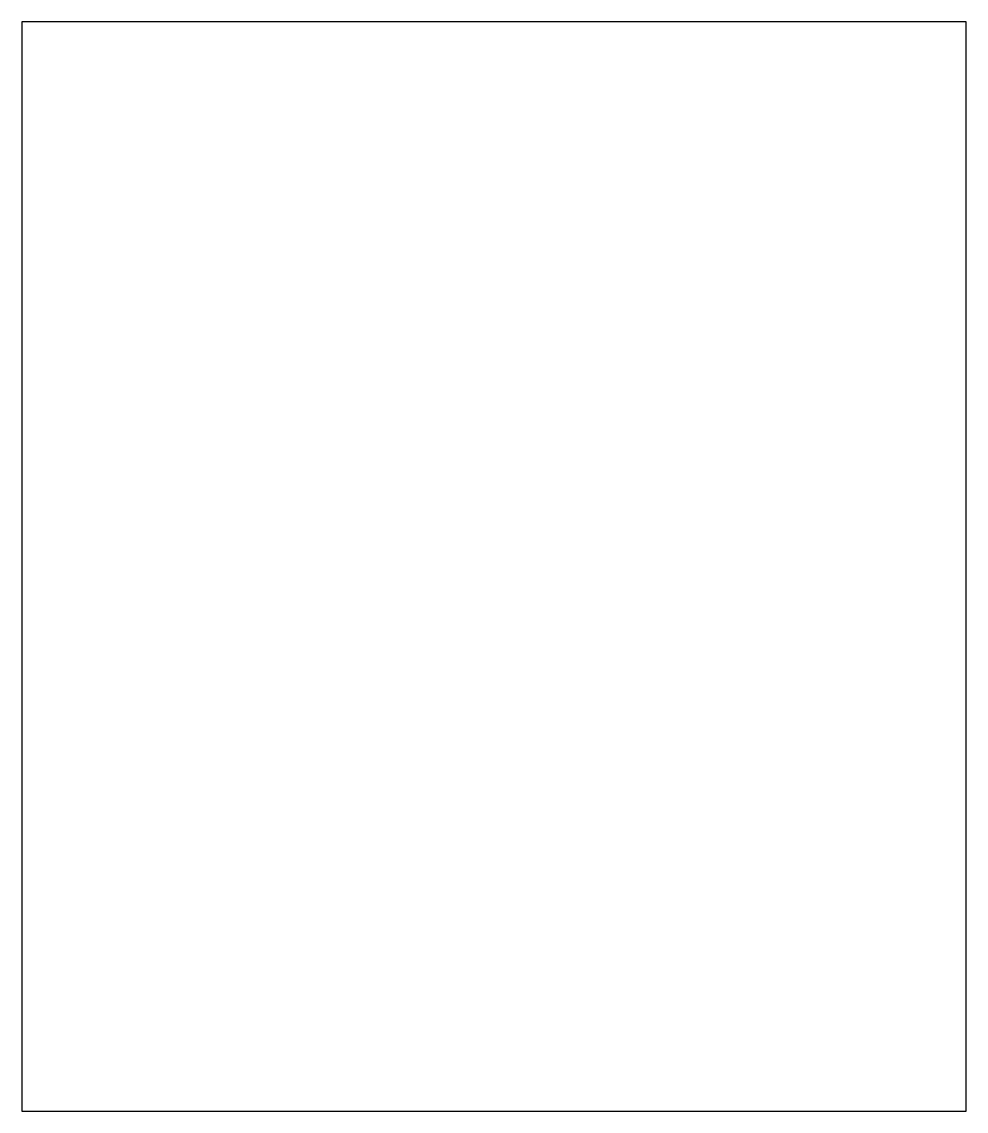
# Model space of a CAD drawing. Extents: x 0 to 65, y 0 to 75.
import ezdxf

# ---------------------------------------------------------------- set-up
doc = ezdxf.new("R2010")
doc.units = 0
doc.layers.add('Profile_Canh', color=1, linetype='CONTINUOUS')

msp = doc.modelspace()

# ---------------------------------------------------------------- linework, layer by layer
at = {"layer": 'Profile_Canh'}
for p, q in [((65, 75), (0, 75)), ((0, 75), (0, 0)), ((65, 0), (65, 75)), ((0, 0), (65, 0))]:
    msp.add_line(p, q, dxfattribs=at)

doc.saveas('drawing.dxf')
